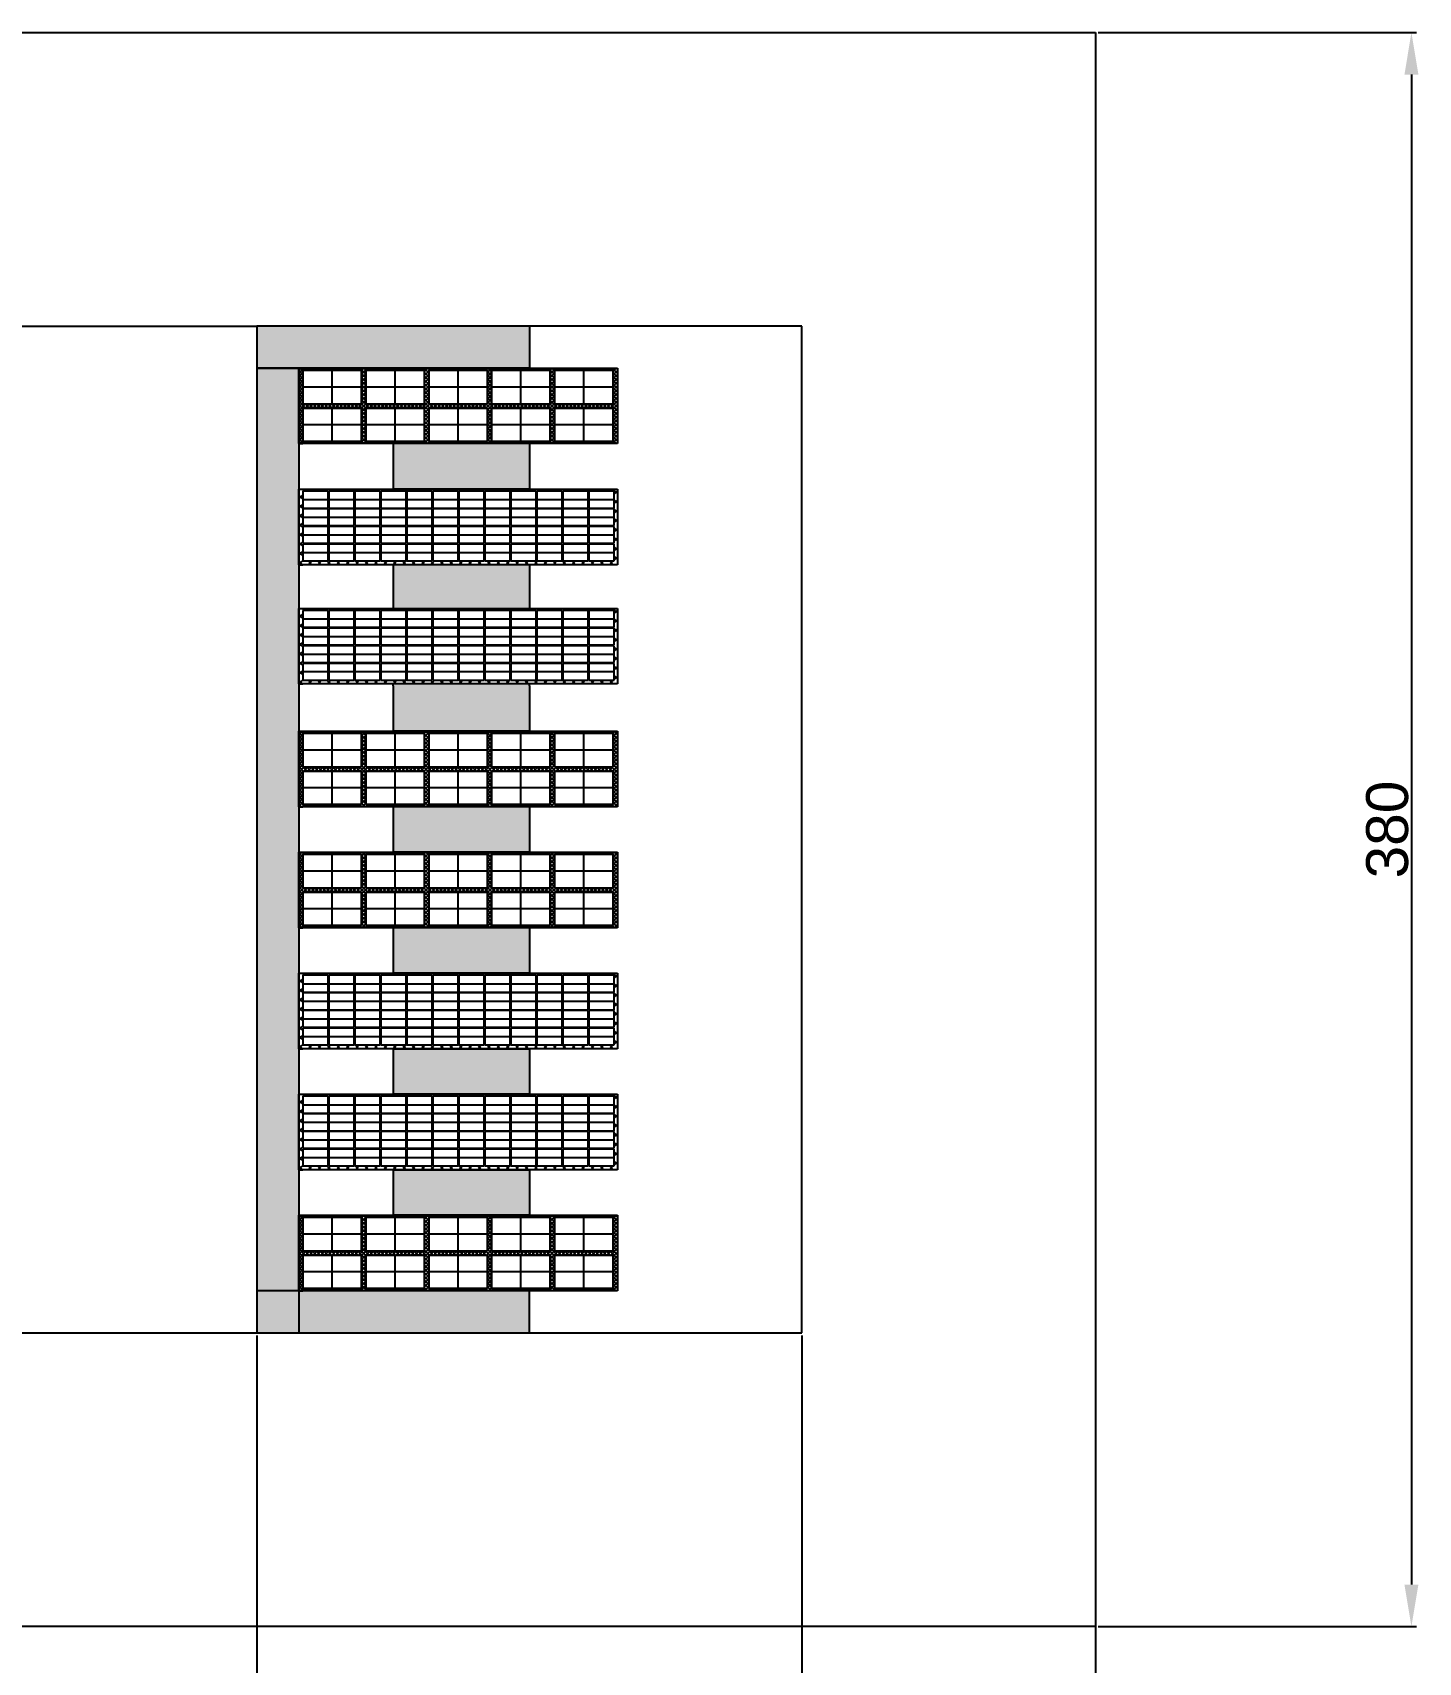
# Model space of a CAD drawing. Header units: millimetres. Extents: x 57 to 1236, y -1013 to 867.
# Drawn here: x 387.5 to 717.9, y -687.3 to -298.7 of the extents above; entities that cross this region are included whole.
import ezdxf

# ---------------------------------------------------------------- set-up
doc = ezdxf.new("R2010")
doc.units = ezdxf.units.MM
doc.styles.get("Standard").update_dxf_attribs({"font": 'arial_0.ttf'})
doc.dimstyles.new('ISO-25', dxfattribs={"dimtxt": 2.5, "dimasz": 2.5, "dimexe": 1.25, "dimexo": 0.625, "dimtad": 1, "dimtxsty": 'Standard', "dimcen": 2.5, "dimadec": 0, "dimazin": 0, "dimtfac": 1, "dimtmove": 0, "dimatfit": 3, "dimfxl": 1, "dimarcsym": 0})

# ---------------------------------------------------------------- blocks, each defined once
blk = doc.blocks.new('*U5')
for p, q in [((-7, 4), (-7, -4)), ((-7, 4), (0, 4)), ((0, -4), (0, 4)), ((0, 4), (7, 4)), ((7, -4), (7, 4)), ((7, 0), (-7, 0)), ((-7, -4), (0, -4)), ((0, -4), (7, -4))]:
    blk.add_line(p, q)
blk = doc.blocks.new('*U6')
at = {"color": 0, "linetype": 'ByBlock', "lineweight": -2, "transparency": 16777216}
for p in [(0, 0), (15, 0), (30, 0), (45, 0), (60, 0), (0, -9), (15, -9), (30, -9), (45, -9), (60, -9)]:
    blk.add_blockref('*U5', p, dxfattribs=at)
blk = doc.blocks.new('*U7')
for p, q in [((-16.25, 5.425), (-16.25, -5.425)), ((16.25, 5.425), (16.25, -5.425)), ((16.25, -5.425), (-16.25, -5.425))]:
    blk.add_line(p, q)
blk = doc.blocks.new('*U8')
at = {"color": 0, "linetype": 'ByBlock', "lineweight": -2, "transparency": 16777216}
for p in [(0, 0), (0, -28.85), (0, -57.7), (0, -86.55), (0, -115.4), (0, -144.25), (0, -173.1)]:
    blk.add_blockref('*U7', p, dxfattribs=at)
blk = doc.blocks.new('*U9')
for p, q in [((-3, 2), (-3, -2)), ((3, 2), (-3, 2)), ((3, -2), (3, 2)), ((-3, -2), (3, -2))]:
    blk.add_line(p, q)
blk = doc.blocks.new('*U10')
at = {"color": 0, "linetype": 'ByBlock', "lineweight": -2, "transparency": 16777216}
for p in [(0, 0), (6.2, 0), (12.4, 0), (18.6, 0), (24.8, 0), (31, 0), (37.2, 0), (43.4, 0), (49.6, 0), (55.8, 0), (62, 0), (68.2, 0), (0, -4.2), (6.2, -4.2), (12.4, -4.2), (18.6, -4.2), (24.8, -4.2), (31, -4.2), (37.2, -4.2), (43.4, -4.2), (49.6, -4.2), (55.8, -4.2), (62, -4.2), (68.2, -4.2), (0, -8.4), (6.2, -8.4), (12.4, -8.4), (18.6, -8.4), (24.8, -8.4), (31, -8.4), (37.2, -8.4), (43.4, -8.4), (49.6, -8.4), (55.8, -8.4), (62, -8.4), (68.2, -8.4), (0, -12.6), (6.2, -12.6), (12.4, -12.6), (18.6, -12.6), (24.8, -12.6), (31, -12.6), (37.2, -12.6), (43.4, -12.6), (49.6, -12.6), (55.8, -12.6), (62, -12.6), (68.2, -12.6)]:
    blk.add_blockref('*U9', p, dxfattribs=at)
blk = doc.blocks.new('*U11')
for p, q in [((-3, 2), (-3, -2)), ((3, 2), (-3, 2)), ((3, -2), (3, 2)), ((-3, -2), (3, -2))]:
    blk.add_line(p, q)
blk = doc.blocks.new('*U12')
at = {"color": 0, "linetype": 'ByBlock', "lineweight": -2, "transparency": 16777216}
for p in [(0, 0), (6.2, 0), (12.4, 0), (18.6, 0), (24.8, 0), (31, 0), (37.2, 0), (43.4, 0), (49.6, 0), (55.8, 0), (62, 0), (68.2, 0), (0, -4.2), (6.2, -4.2), (12.4, -4.2), (18.6, -4.2), (24.8, -4.2), (31, -4.2), (37.2, -4.2), (43.4, -4.2), (49.6, -4.2), (55.8, -4.2), (62, -4.2), (68.2, -4.2), (0, -8.4), (6.2, -8.4), (12.4, -8.4), (18.6, -8.4), (24.8, -8.4), (31, -8.4), (37.2, -8.4), (43.4, -8.4), (49.6, -8.4), (55.8, -8.4), (62, -8.4), (68.2, -8.4), (0, -12.6), (6.2, -12.6), (12.4, -12.6), (18.6, -12.6), (24.8, -12.6), (31, -12.6), (37.2, -12.6), (43.4, -12.6), (49.6, -12.6), (55.8, -12.6), (62, -12.6), (68.2, -12.6)]:
    blk.add_blockref('*U11', p, dxfattribs=at)
blk = doc.blocks.new('*U13')
for p, q in [((-3, 2), (-3, -2)), ((3, 2), (-3, 2)), ((3, -2), (3, 2)), ((-3, -2), (3, -2))]:
    blk.add_line(p, q)
blk = doc.blocks.new('*U14')
at = {"color": 0, "linetype": 'ByBlock', "lineweight": -2, "transparency": 16777216}
for p in [(0, 0), (6.2, 0), (12.4, 0), (18.6, 0), (24.8, 0), (31, 0), (37.2, 0), (43.4, 0), (49.6, 0), (55.8, 0), (62, 0), (68.2, 0), (0, -4.2), (6.2, -4.2), (12.4, -4.2), (18.6, -4.2), (24.8, -4.2), (31, -4.2), (37.2, -4.2), (43.4, -4.2), (49.6, -4.2), (55.8, -4.2), (62, -4.2), (68.2, -4.2), (0, -8.4), (6.2, -8.4), (12.4, -8.4), (18.6, -8.4), (24.8, -8.4), (31, -8.4), (37.2, -8.4), (43.4, -8.4), (49.6, -8.4), (55.8, -8.4), (62, -8.4), (68.2, -8.4), (0, -12.6), (6.2, -12.6), (12.4, -12.6), (18.6, -12.6), (24.8, -12.6), (31, -12.6), (37.2, -12.6), (43.4, -12.6), (49.6, -12.6), (55.8, -12.6), (62, -12.6), (68.2, -12.6)]:
    blk.add_blockref('*U13', p, dxfattribs=at)
blk = doc.blocks.new('*U15')
for p, q in [((-3, 2), (-3, -2)), ((3, 2), (-3, 2)), ((3, -2), (3, 2)), ((-3, -2), (3, -2))]:
    blk.add_line(p, q)
blk = doc.blocks.new('*U16')
at = {"color": 0, "linetype": 'ByBlock', "lineweight": -2, "transparency": 16777216}
for p in [(0, 0), (6.2, 0), (12.4, 0), (18.6, 0), (24.8, 0), (31, 0), (37.2, 0), (43.4, 0), (49.6, 0), (55.8, 0), (62, 0), (68.2, 0), (0, -4.2), (6.2, -4.2), (12.4, -4.2), (18.6, -4.2), (24.8, -4.2), (31, -4.2), (37.2, -4.2), (43.4, -4.2), (49.6, -4.2), (55.8, -4.2), (62, -4.2), (68.2, -4.2), (0, -8.4), (6.2, -8.4), (12.4, -8.4), (18.6, -8.4), (24.8, -8.4), (31, -8.4), (37.2, -8.4), (43.4, -8.4), (49.6, -8.4), (55.8, -8.4), (62, -8.4), (68.2, -8.4), (0, -12.6), (6.2, -12.6), (12.4, -12.6), (18.6, -12.6), (24.8, -12.6), (31, -12.6), (37.2, -12.6), (43.4, -12.6), (49.6, -12.6), (55.8, -12.6), (62, -12.6), (68.2, -12.6)]:
    blk.add_blockref('*U15', p, dxfattribs=at)
blk = doc.blocks.new('*U17')
for p, q in [((-7, 4), (-7, -4)), ((-7, 4), (0, 4)), ((0, -4), (0, 4)), ((0, 4), (7, 4)), ((7, -4), (7, 4)), ((7, 0), (-7, 0)), ((-7, -4), (0, -4)), ((0, -4), (7, -4))]:
    blk.add_line(p, q)
blk = doc.blocks.new('*U18')
at = {"color": 0, "linetype": 'ByBlock', "lineweight": -2, "transparency": 16777216}
for p in [(0, 0), (15, 0), (30, 0), (45, 0), (60, 0), (0, -9), (15, -9), (30, -9), (45, -9), (60, -9)]:
    blk.add_blockref('*U17', p, dxfattribs=at)
blk = doc.blocks.new('*U19')
for p, q in [((-7, 4), (-7, -4)), ((-7, 4), (0, 4)), ((0, -4), (0, 4)), ((0, 4), (7, 4)), ((7, -4), (7, 4)), ((7, 0), (-7, 0)), ((-7, -4), (0, -4)), ((0, -4), (7, -4))]:
    blk.add_line(p, q)
blk = doc.blocks.new('*U20')
at = {"color": 0, "linetype": 'ByBlock', "lineweight": -2, "transparency": 16777216}
for p in [(0, 0), (15, 0), (30, 0), (45, 0), (60, 0), (0, -9), (15, -9), (30, -9), (45, -9), (60, -9)]:
    blk.add_blockref('*U19', p, dxfattribs=at)
blk = doc.blocks.new('*U21')
for p, q in [((-7, 4), (-7, -4)), ((-7, 4), (0, 4)), ((0, -4), (0, 4)), ((0, 4), (7, 4)), ((7, -4), (7, 4)), ((7, 0), (-7, 0)), ((-7, -4), (0, -4)), ((0, -4), (7, -4))]:
    blk.add_line(p, q)
blk = doc.blocks.new('*U22')
at = {"color": 0, "linetype": 'ByBlock', "lineweight": -2, "transparency": 16777216}
for p in [(0, 0), (15, 0), (30, 0), (45, 0), (60, 0), (0, -9), (15, -9), (30, -9), (45, -9), (60, -9)]:
    blk.add_blockref('*U21', p, dxfattribs=at)
blk = doc.blocks.new('*D38')
at = {"color": 0, "lineweight": -2, "transparency": 16777216}
for p, q in [((440.92, -609.32), (440.92, -742.74)), ((570.92, -609.32), (570.92, -742.74)), ((450.92, -741.49), (560.92, -741.49))]:
    blk.add_line(p, q, dxfattribs=at)
at = {"color": 0, "transparency": 16777216}
for points in [[(450.92, -739.83), (450.92, -743.16), (440.92, -741.49)], [(560.92, -739.83), (560.92, -743.16), (570.92, -741.49)]]:
    blk.add_solid(points, dxfattribs=at)
at = {"layer": 'Defpoints', "color": 0, "transparency": 16777216}
for p in [(440.92, -608.69), (570.92, -608.69), (570.92, -741.49)]:
    blk.add_point(p, dxfattribs=at)
at = {"color": 0, "transparency": 16777216, "insert": (505.92, -735.76), "char_height": 10, "attachment_point": 5}
blk.add_mtext('130', dxfattribs=at)
blk = doc.blocks.new('*D39')
at = {"color": 0, "lineweight": -2, "transparency": 16777216}
for p, q in [((570.92, -609.32), (570.92, -743.99)), ((640.92, -609.32), (640.92, -743.99)), ((580.92, -742.74), (630.92, -742.74))]:
    blk.add_line(p, q, dxfattribs=at)
at = {"color": 0, "transparency": 16777216}
for points in [[(580.92, -741.08), (580.92, -744.41), (570.92, -742.74)], [(630.92, -741.08), (630.92, -744.41), (640.92, -742.74)]]:
    blk.add_solid(points, dxfattribs=at)
at = {"layer": 'Defpoints', "color": 0, "transparency": 16777216}
for p in [(570.92, -608.69), (640.92, -608.69), (640.92, -742.74)]:
    blk.add_point(p, dxfattribs=at)
at = {"color": 0, "transparency": 16777216, "insert": (605.92, -737.01), "char_height": 10, "attachment_point": 5}
blk.add_mtext('70', dxfattribs=at)
blk = doc.blocks.new('*D40')
at = {"color": 0, "lineweight": -2, "transparency": 16777216}
for p, q in [((300.92, -609.32), (300.92, -742.74)), ((440.92, -609.32), (440.92, -742.74)), ((310.92, -741.49), (430.92, -741.49))]:
    blk.add_line(p, q, dxfattribs=at)
at = {"color": 0, "transparency": 16777216}
for points in [[(310.92, -739.83), (310.92, -743.16), (300.92, -741.49)], [(430.92, -739.83), (430.92, -743.16), (440.92, -741.49)]]:
    blk.add_solid(points, dxfattribs=at)
at = {"layer": 'Defpoints', "color": 0, "transparency": 16777216}
for p in [(300.92, -608.69), (440.92, -608.69), (440.92, -741.49)]:
    blk.add_point(p, dxfattribs=at)
at = {"color": 0, "transparency": 16777216, "insert": (370.92, -735.76), "char_height": 10, "attachment_point": 5}
blk.add_mtext('140', dxfattribs=at)
blk = doc.blocks.new('*D43')
at = {"color": 0, "lineweight": -2, "transparency": 16777216}
for p, q in [((641.55, -298.69), (717.52, -298.69)), ((716.27, -308.69), (716.27, -668.69)), ((641.55, -678.69), (717.52, -678.69))]:
    blk.add_line(p, q, dxfattribs=at)
at = {"color": 0, "transparency": 16777216}
for points in [[(714.61, -308.69), (717.94, -308.69), (716.27, -298.69)], [(714.61, -668.69), (717.94, -668.69), (716.27, -678.69)]]:
    blk.add_solid(points, dxfattribs=at)
at = {"layer": 'Defpoints', "color": 0, "transparency": 16777216}
for p in [(640.92, -298.69), (640.92, -678.69), (716.27, -678.69)]:
    blk.add_point(p, dxfattribs=at)
at = {"color": 0, "transparency": 16777216, "insert": (710.54, -488.69), "char_height": 10, "attachment_point": 5, "rotation": 90}
blk.add_mtext('380', dxfattribs=at)

msp = doc.modelspace()

# ---------------------------------------------------------------- hatches: boundary and pattern name
h = msp.add_hatch(color=256)
h.dxf.hatch_style = 1
h.paths.add_polyline_path([(505.923, -368.691), (440.923, -368.691), (440.923, -378.691), (505.923, -378.691)])
h.paths.add_polyline_path([(450.923, -378.691), (440.923, -378.691), (440.923, -598.691), (450.923, -598.691)])
h.paths.add_polyline_path([(505.923, -598.691), (450.923, -598.691), (450.923, -608.691), (505.923, -608.691)])
h.paths.add_polyline_path([(450.923, -598.691), (440.923, -598.691), (440.923, -608.691), (450.923, -608.691)])
h = msp.add_hatch()
h.set_pattern_fill('ANSI37', color=256, scale=0.2)
h.set_pattern_definition([(45, (-2561.25446, -1578.9211), (-0.4490128, 0.4490128), []), (135, (-2561.25446, -1578.9211), (-0.4490128, -0.4490128), [])])
h.paths.add_polyline_path([(526.923, -378.691), (450.923, -378.691), (450.923, -396.691), (526.923, -396.691)])
h.paths.add_polyline_path([(481.923, -387.191), (481.923, -379.191), (488.923, -379.191), (495.923, -379.191), (495.923, -387.191), (488.923, -387.191)], flags=16)
h.paths.add_polyline_path([(481.923, -388.191), (488.923, -388.191), (495.923, -388.191), (495.923, -396.191), (488.923, -396.191), (481.923, -396.191)], flags=16)
h.paths.add_polyline_path([(480.923, -387.191), (473.923, -387.191), (466.923, -387.191), (466.923, -379.191), (473.923, -379.191), (480.923, -379.191)], flags=16)
h.paths.add_polyline_path([(480.923, -388.191), (480.923, -396.191), (473.923, -396.191), (466.923, -396.191), (466.923, -388.191), (473.923, -388.191)], flags=16)
h.paths.add_polyline_path([(496.923, -387.191), (496.923, -379.191), (503.923, -379.191), (510.923, -379.191), (510.923, -387.191), (503.923, -387.191)], flags=16)
h.paths.add_polyline_path([(496.923, -388.191), (503.923, -388.191), (510.923, -388.191), (510.923, -396.191), (503.923, -396.191), (496.923, -396.191)], flags=16)
h.paths.add_polyline_path([(465.923, -387.191), (458.923, -387.191), (451.923, -387.191), (451.923, -379.191), (458.923, -379.191), (465.923, -379.191)], flags=16)
h.paths.add_polyline_path([(465.923, -388.191), (465.923, -396.191), (458.923, -396.191), (451.923, -396.191), (451.923, -388.191), (458.923, -388.191)], flags=16)
h.paths.add_polyline_path([(451.923, -383.191), (451.923, -379.191), (458.923, -379.191), (458.923, -383.191)], flags=0)
h.paths.add_polyline_path([(458.923, -392.191), (458.923, -396.191), (451.923, -396.191), (451.923, -392.191)], flags=0)
h.paths.add_polyline_path([(511.923, -387.191), (511.923, -379.191), (518.923, -379.191), (525.923, -379.191), (525.923, -387.191), (518.923, -387.191)], flags=16)
h.paths.add_polyline_path([(511.923, -388.191), (518.923, -388.191), (525.923, -388.191), (525.923, -396.191), (518.923, -396.191), (511.923, -396.191)], flags=16)
h.paths.add_polyline_path([(518.923, -383.191), (518.923, -379.191), (525.923, -379.191), (525.923, -383.191)], flags=0)
h.paths.add_polyline_path([(525.923, -392.191), (525.923, -396.191), (518.923, -396.191), (518.923, -392.191)], flags=0)
h.paths.add_polyline_path([(526.923, -465.241), (450.923, -465.241), (450.923, -483.241), (451.923, -483.241), (526.923, -483.241)])
h.paths.add_polyline_path([(496.923, -473.741), (496.923, -465.741), (503.923, -465.741), (510.923, -465.741), (510.923, -473.741), (503.923, -473.741)], flags=16)
h.paths.add_polyline_path([(495.923, -473.741), (488.923, -473.741), (481.923, -473.741), (481.923, -465.741), (488.923, -465.741), (495.923, -465.741)], flags=16)
h.paths.add_polyline_path([(496.923, -474.741), (503.923, -474.741), (510.923, -474.741), (510.923, -482.741), (503.923, -482.741), (496.923, -482.741)], flags=16)
h.paths.add_polyline_path([(495.923, -474.741), (495.923, -482.741), (488.923, -482.741), (481.923, -482.741), (481.923, -474.741), (488.923, -474.741)], flags=16)
h.paths.add_polyline_path([(511.923, -473.741), (511.923, -465.741), (518.923, -465.741), (525.923, -465.741), (525.923, -473.741), (518.923, -473.741)], flags=16)
h.paths.add_polyline_path([(511.923, -474.741), (518.923, -474.741), (525.923, -474.741), (525.923, -482.741), (518.923, -482.741), (511.923, -482.741)], flags=16)
h.paths.add_polyline_path([(480.923, -473.741), (473.923, -473.741), (466.923, -473.741), (466.923, -465.741), (473.923, -465.741), (480.923, -465.741)], flags=16)
h.paths.add_polyline_path([(480.923, -474.741), (480.923, -482.741), (473.923, -482.741), (466.923, -482.741), (466.923, -474.741), (473.923, -474.741)], flags=16)
h.paths.add_polyline_path([(518.923, -469.741), (518.923, -465.741), (525.923, -465.741), (525.923, -469.741)], flags=0)
h.paths.add_polyline_path([(525.923, -478.741), (525.923, -482.741), (518.923, -482.741), (518.923, -478.741)], flags=0)
h.paths.add_polyline_path([(465.923, -473.741), (458.923, -473.741), (451.923, -473.741), (451.923, -465.741), (458.923, -465.741), (465.923, -465.741)], flags=16)
h.paths.add_polyline_path([(465.923, -474.741), (465.923, -482.741), (458.923, -482.741), (451.923, -482.741), (451.923, -474.741), (458.923, -474.741)], flags=16)
h.paths.add_polyline_path([(451.923, -469.741), (451.923, -465.741), (458.923, -465.741), (458.923, -469.741)], flags=0)
h.paths.add_polyline_path([(458.923, -478.741), (458.923, -482.741), (451.923, -482.741), (451.923, -478.741)], flags=0)
h.paths.add_polyline_path([(526.923, -494.091), (450.923, -494.091), (450.923, -512.091), (451.923, -512.091), (526.923, -512.091)])
h.paths.add_polyline_path([(496.923, -502.591), (496.923, -494.591), (503.923, -494.591), (510.923, -494.591), (510.923, -502.591), (503.923, -502.591)], flags=16)
h.paths.add_polyline_path([(495.923, -502.591), (488.923, -502.591), (481.923, -502.591), (481.923, -494.591), (488.923, -494.591), (495.923, -494.591)], flags=16)
h.paths.add_polyline_path([(496.923, -503.591), (503.923, -503.591), (510.923, -503.591), (510.923, -511.591), (503.923, -511.591), (496.923, -511.591)], flags=16)
h.paths.add_polyline_path([(495.923, -503.591), (495.923, -511.591), (488.923, -511.591), (481.923, -511.591), (481.923, -503.591), (488.923, -503.591)], flags=16)
h.paths.add_polyline_path([(511.923, -502.591), (511.923, -494.591), (518.923, -494.591), (525.923, -494.591), (525.923, -502.591), (518.923, -502.591)], flags=16)
h.paths.add_polyline_path([(511.923, -503.591), (518.923, -503.591), (525.923, -503.591), (525.923, -511.591), (518.923, -511.591), (511.923, -511.591)], flags=16)
h.paths.add_polyline_path([(480.923, -502.591), (473.923, -502.591), (466.923, -502.591), (466.923, -494.591), (473.923, -494.591), (480.923, -494.591)], flags=16)
h.paths.add_polyline_path([(480.923, -503.591), (480.923, -511.591), (473.923, -511.591), (466.923, -511.591), (466.923, -503.591), (473.923, -503.591)], flags=16)
h.paths.add_polyline_path([(518.923, -498.591), (518.923, -494.591), (525.923, -494.591), (525.923, -498.591)], flags=0)
h.paths.add_polyline_path([(525.923, -507.591), (525.923, -511.591), (518.923, -511.591), (518.923, -507.591)], flags=0)
h.paths.add_polyline_path([(465.923, -502.591), (458.923, -502.591), (451.923, -502.591), (451.923, -494.591), (458.923, -494.591), (465.923, -494.591)], flags=16)
h.paths.add_polyline_path([(465.923, -503.591), (465.923, -511.591), (458.923, -511.591), (451.923, -511.591), (451.923, -503.591), (458.923, -503.591)], flags=16)
h.paths.add_polyline_path([(451.923, -498.591), (451.923, -494.591), (458.923, -494.591), (458.923, -498.591)], flags=0)
h.paths.add_polyline_path([(458.923, -507.591), (458.923, -511.591), (451.923, -511.591), (451.923, -507.591)], flags=0)
h.paths.add_polyline_path([(526.923, -580.641), (450.923, -580.641), (450.923, -598.641), (451.923, -598.641), (526.923, -598.641)])
h.paths.add_polyline_path([(510.923, -590.141), (510.923, -598.141), (503.923, -598.141), (496.923, -598.141), (496.923, -590.141), (503.923, -590.141)], flags=16)
h.paths.add_polyline_path([(510.923, -589.141), (503.923, -589.141), (496.923, -589.141), (496.923, -581.141), (503.923, -581.141), (510.923, -581.141)], flags=16)
h.paths.add_polyline_path([(511.923, -590.141), (518.923, -590.141), (525.923, -590.141), (525.923, -598.141), (518.923, -598.141), (511.923, -598.141)], flags=16)
h.paths.add_polyline_path([(511.923, -589.141), (511.923, -581.141), (518.923, -581.141), (525.923, -581.141), (525.923, -589.141), (518.923, -589.141)], flags=16)
h.paths.add_polyline_path([(525.923, -594.141), (525.923, -598.141), (518.923, -598.141), (518.923, -594.141)], flags=0)
h.paths.add_polyline_path([(518.923, -585.141), (518.923, -581.141), (525.923, -581.141), (525.923, -585.141)], flags=0)
h.paths.add_polyline_path([(495.923, -590.141), (495.923, -598.141), (488.923, -598.141), (481.923, -598.141), (481.923, -590.141), (488.923, -590.141)], flags=16)
h.paths.add_polyline_path([(495.923, -589.141), (488.923, -589.141), (481.923, -589.141), (481.923, -581.141), (488.923, -581.141), (495.923, -581.141)], flags=16)
h.paths.add_polyline_path([(480.923, -590.141), (480.923, -598.141), (473.923, -598.141), (466.923, -598.141), (466.923, -590.141), (473.923, -590.141)], flags=16)
h.paths.add_polyline_path([(480.923, -589.141), (473.923, -589.141), (466.923, -589.141), (466.923, -581.141), (473.923, -581.141), (480.923, -581.141)], flags=16)
h.paths.add_polyline_path([(465.923, -590.141), (465.923, -598.141), (458.923, -598.141), (451.923, -598.141), (451.923, -590.141), (458.923, -590.141)], flags=16)
h.paths.add_polyline_path([(465.923, -589.141), (458.923, -589.141), (451.923, -589.141), (451.923, -581.141), (458.923, -581.141), (465.923, -581.141)], flags=16)
h.paths.add_polyline_path([(458.923, -594.141), (458.923, -598.141), (451.923, -598.141), (451.923, -594.141)], flags=0)
h.paths.add_polyline_path([(451.923, -585.141), (451.923, -581.141), (458.923, -581.141), (458.923, -585.141)], flags=0)
h = msp.add_hatch(color=256)
h.dxf.hatch_style = 1
h.paths.add_polyline_path([(505.923, -396.691), (473.423, -396.691), (473.423, -407.541), (505.923, -407.541)])
h = msp.add_hatch()
h.set_pattern_fill('ANSI37', color=256, scale=0.5)
h.set_pattern_definition([(45, (-2457.0978, -1171.5957), (-1.122532, 1.122532), []), (135, (-2457.0978, -1171.5957), (-1.122532, -1.122532), [])])
h.paths.add_polyline_path([(526.923, -407.541), (450.923, -407.541), (450.923, -425.541), (451.923, -425.541), (526.923, -425.541)])
h.paths.add_polyline_path([(520.123, -420.641), (520.123, -424.641), (526.123, -424.641), (526.123, -420.641)], flags=16)
h.paths.add_polyline_path([(520.123, -416.441), (520.123, -420.441), (526.123, -420.441), (526.123, -416.441)], flags=16)
h.paths.add_polyline_path([(520.123, -412.241), (520.123, -416.241), (526.123, -416.241), (526.123, -412.241)], flags=16)
h.paths.add_polyline_path([(520.123, -408.041), (520.123, -412.041), (526.123, -412.041), (526.123, -408.041)], flags=16)
h.paths.add_polyline_path([(513.923, -420.641), (513.923, -424.641), (519.923, -424.641), (519.923, -420.641)], flags=16)
h.paths.add_polyline_path([(513.923, -416.441), (513.923, -420.441), (519.923, -420.441), (519.923, -416.441)], flags=16)
h.paths.add_polyline_path([(513.923, -412.241), (513.923, -416.241), (519.923, -416.241), (519.923, -412.241)], flags=16)
h.paths.add_polyline_path([(513.923, -408.041), (513.923, -412.041), (519.923, -412.041), (519.923, -408.041)], flags=16)
h.paths.add_polyline_path([(507.723, -420.641), (507.723, -424.641), (513.723, -424.641), (513.723, -420.641)], flags=16)
h.paths.add_polyline_path([(507.723, -416.441), (507.723, -420.441), (513.723, -420.441), (513.723, -416.441)], flags=16)
h.paths.add_polyline_path([(507.723, -412.241), (507.723, -416.241), (513.723, -416.241), (513.723, -412.241)], flags=16)
h.paths.add_polyline_path([(507.723, -408.041), (507.723, -412.041), (513.723, -412.041), (513.723, -408.041)], flags=16)
h.paths.add_polyline_path([(501.523, -420.641), (501.523, -424.641), (507.523, -424.641), (507.523, -420.641)], flags=16)
h.paths.add_polyline_path([(501.523, -416.441), (501.523, -420.441), (507.523, -420.441), (507.523, -416.441)], flags=16)
h.paths.add_polyline_path([(501.523, -412.241), (501.523, -416.241), (507.523, -416.241), (507.523, -412.241)], flags=16)
h.paths.add_polyline_path([(501.523, -408.041), (501.523, -412.041), (507.523, -412.041), (507.523, -408.041)], flags=16)
h.paths.add_polyline_path([(495.323, -420.641), (495.323, -424.641), (501.323, -424.641), (501.323, -420.641)], flags=16)
h.paths.add_polyline_path([(495.323, -416.441), (495.323, -420.441), (501.323, -420.441), (501.323, -416.441)], flags=16)
h.paths.add_polyline_path([(495.323, -412.241), (495.323, -416.241), (501.323, -416.241), (501.323, -412.241)], flags=16)
h.paths.add_polyline_path([(495.323, -408.041), (495.323, -412.041), (501.323, -412.041), (501.323, -408.041)], flags=16)
h.paths.add_polyline_path([(489.123, -420.641), (489.123, -424.641), (495.123, -424.641), (495.123, -420.641)], flags=16)
h.paths.add_polyline_path([(489.123, -416.441), (489.123, -420.441), (495.123, -420.441), (495.123, -416.441)], flags=16)
h.paths.add_polyline_path([(489.123, -412.241), (489.123, -416.241), (495.123, -416.241), (495.123, -412.241)], flags=16)
h.paths.add_polyline_path([(489.123, -408.041), (489.123, -412.041), (495.123, -412.041), (495.123, -408.041)], flags=16)
h.paths.add_polyline_path([(482.923, -420.641), (482.923, -424.641), (488.923, -424.641), (488.923, -420.641)], flags=16)
h.paths.add_polyline_path([(482.923, -416.441), (482.923, -420.441), (488.923, -420.441), (488.923, -416.441)], flags=16)
h.paths.add_polyline_path([(482.923, -412.241), (482.923, -416.241), (488.923, -416.241), (488.923, -412.241)], flags=16)
h.paths.add_polyline_path([(482.923, -408.041), (482.923, -412.041), (488.923, -412.041), (488.923, -408.041)], flags=16)
h.paths.add_polyline_path([(476.723, -420.641), (476.723, -424.641), (482.723, -424.641), (482.723, -420.641)], flags=16)
h.paths.add_polyline_path([(476.723, -416.441), (476.723, -420.441), (482.723, -420.441), (482.723, -416.441)], flags=16)
h.paths.add_polyline_path([(476.723, -412.241), (476.723, -416.241), (482.723, -416.241), (482.723, -412.241)], flags=16)
h.paths.add_polyline_path([(476.723, -408.041), (476.723, -412.041), (482.723, -412.041), (482.723, -408.041)], flags=16)
h.paths.add_polyline_path([(470.523, -420.641), (470.523, -424.641), (476.523, -424.641), (476.523, -420.641)], flags=16)
h.paths.add_polyline_path([(470.523, -416.441), (470.523, -420.441), (476.523, -420.441), (476.523, -416.441)], flags=16)
h.paths.add_polyline_path([(470.523, -412.241), (470.523, -416.241), (476.523, -416.241), (476.523, -412.241)], flags=16)
h.paths.add_polyline_path([(470.523, -408.041), (470.523, -412.041), (476.523, -412.041), (476.523, -408.041)], flags=16)
h.paths.add_polyline_path([(464.323, -420.641), (464.323, -424.641), (470.323, -424.641), (470.323, -420.641)], flags=16)
h.paths.add_polyline_path([(464.323, -416.441), (464.323, -420.441), (470.323, -420.441), (470.323, -416.441)], flags=16)
h.paths.add_polyline_path([(464.323, -412.241), (464.323, -416.241), (470.323, -416.241), (470.323, -412.241)], flags=16)
h.paths.add_polyline_path([(464.323, -408.041), (464.323, -412.041), (470.323, -412.041), (470.323, -408.041)], flags=16)
h.paths.add_polyline_path([(458.123, -420.641), (458.123, -424.641), (464.123, -424.641), (464.123, -420.641)], flags=16)
h.paths.add_polyline_path([(458.123, -416.441), (458.123, -420.441), (464.123, -420.441), (464.123, -416.441)], flags=16)
h.paths.add_polyline_path([(458.123, -412.241), (458.123, -416.241), (464.123, -416.241), (464.123, -412.241)], flags=16)
h.paths.add_polyline_path([(458.123, -408.041), (458.123, -412.041), (464.123, -412.041), (464.123, -408.041)], flags=16)
h.paths.add_polyline_path([(451.923, -420.641), (451.923, -424.641), (457.923, -424.641), (457.923, -420.641)], flags=16)
h.paths.add_polyline_path([(451.923, -416.441), (451.923, -420.441), (457.923, -420.441), (457.923, -416.441)], flags=16)
h.paths.add_polyline_path([(451.923, -412.241), (451.923, -416.241), (457.923, -416.241), (457.923, -412.241)], flags=16)
h.paths.add_polyline_path([(451.923, -412.041), (451.923, -408.041), (457.923, -408.041), (457.923, -412.041)], flags=16)
h = msp.add_hatch(color=256)
h.dxf.hatch_style = 1
h.paths.add_polyline_path([(473.423, -425.541), (473.423, -435.968), (505.923, -435.968), (505.923, -425.541)])
h = msp.add_hatch()
h.set_pattern_fill('ANSI37', color=256, scale=0.5)
h.set_pattern_definition([(45, (-2457.0978, -1200.0234), (-1.122532, 1.122532), []), (135, (-2457.0978, -1200.0234), (-1.122532, -1.122532), [])])
h.paths.add_polyline_path([(526.923, -435.968), (450.923, -435.968), (450.923, -453.968), (451.923, -453.968), (526.923, -453.968)])
h.paths.add_polyline_path([(520.123, -449.068), (520.123, -453.068), (526.123, -453.068), (526.123, -449.068)], flags=16)
h.paths.add_polyline_path([(520.123, -444.868), (520.123, -448.868), (526.123, -448.868), (526.123, -444.868)], flags=16)
h.paths.add_polyline_path([(520.123, -440.668), (520.123, -444.668), (526.123, -444.668), (526.123, -440.668)], flags=16)
h.paths.add_polyline_path([(520.123, -436.468), (520.123, -440.468), (526.123, -440.468), (526.123, -436.468)], flags=16)
h.paths.add_polyline_path([(513.923, -449.068), (513.923, -453.068), (519.923, -453.068), (519.923, -449.068)], flags=16)
h.paths.add_polyline_path([(513.923, -444.868), (513.923, -448.868), (519.923, -448.868), (519.923, -444.868)], flags=16)
h.paths.add_polyline_path([(513.923, -440.668), (513.923, -444.668), (519.923, -444.668), (519.923, -440.668)], flags=16)
h.paths.add_polyline_path([(513.923, -436.468), (513.923, -440.468), (519.923, -440.468), (519.923, -436.468)], flags=16)
h.paths.add_polyline_path([(507.723, -449.068), (507.723, -453.068), (513.723, -453.068), (513.723, -449.068)], flags=16)
h.paths.add_polyline_path([(507.723, -444.868), (507.723, -448.868), (513.723, -448.868), (513.723, -444.868)], flags=16)
h.paths.add_polyline_path([(507.723, -440.668), (507.723, -444.668), (513.723, -444.668), (513.723, -440.668)], flags=16)
h.paths.add_polyline_path([(507.723, -436.468), (507.723, -440.468), (513.723, -440.468), (513.723, -436.468)], flags=16)
h.paths.add_polyline_path([(501.523, -449.068), (501.523, -453.068), (507.523, -453.068), (507.523, -449.068)], flags=16)
h.paths.add_polyline_path([(501.523, -444.868), (501.523, -448.868), (507.523, -448.868), (507.523, -444.868)], flags=16)
h.paths.add_polyline_path([(501.523, -440.668), (501.523, -444.668), (507.523, -444.668), (507.523, -440.668)], flags=16)
h.paths.add_polyline_path([(501.523, -436.468), (501.523, -440.468), (507.523, -440.468), (507.523, -436.468)], flags=16)
h.paths.add_polyline_path([(495.323, -449.068), (495.323, -453.068), (501.323, -453.068), (501.323, -449.068)], flags=16)
h.paths.add_polyline_path([(495.323, -444.868), (495.323, -448.868), (501.323, -448.868), (501.323, -444.868)], flags=16)
h.paths.add_polyline_path([(495.323, -440.668), (495.323, -444.668), (501.323, -444.668), (501.323, -440.668)], flags=16)
h.paths.add_polyline_path([(495.323, -436.468), (495.323, -440.468), (501.323, -440.468), (501.323, -436.468)], flags=16)
h.paths.add_polyline_path([(489.123, -449.068), (489.123, -453.068), (495.123, -453.068), (495.123, -449.068)], flags=16)
h.paths.add_polyline_path([(489.123, -444.868), (489.123, -448.868), (495.123, -448.868), (495.123, -444.868)], flags=16)
h.paths.add_polyline_path([(489.123, -440.668), (489.123, -444.668), (495.123, -444.668), (495.123, -440.668)], flags=16)
h.paths.add_polyline_path([(489.123, -436.468), (489.123, -440.468), (495.123, -440.468), (495.123, -436.468)], flags=16)
h.paths.add_polyline_path([(482.923, -449.068), (482.923, -453.068), (488.923, -453.068), (488.923, -449.068)], flags=16)
h.paths.add_polyline_path([(482.923, -444.868), (482.923, -448.868), (488.923, -448.868), (488.923, -444.868)], flags=16)
h.paths.add_polyline_path([(482.923, -440.668), (482.923, -444.668), (488.923, -444.668), (488.923, -440.668)], flags=16)
h.paths.add_polyline_path([(482.923, -436.468), (482.923, -440.468), (488.923, -440.468), (488.923, -436.468)], flags=16)
h.paths.add_polyline_path([(476.723, -449.068), (476.723, -453.068), (482.723, -453.068), (482.723, -449.068)], flags=16)
h.paths.add_polyline_path([(476.723, -444.868), (476.723, -448.868), (482.723, -448.868), (482.723, -444.868)], flags=16)
h.paths.add_polyline_path([(476.723, -440.668), (476.723, -444.668), (482.723, -444.668), (482.723, -440.668)], flags=16)
h.paths.add_polyline_path([(476.723, -436.468), (476.723, -440.468), (482.723, -440.468), (482.723, -436.468)], flags=16)
h.paths.add_polyline_path([(470.523, -449.068), (470.523, -453.068), (476.523, -453.068), (476.523, -449.068)], flags=16)
h.paths.add_polyline_path([(470.523, -444.868), (470.523, -448.868), (476.523, -448.868), (476.523, -444.868)], flags=16)
h.paths.add_polyline_path([(470.523, -440.668), (470.523, -444.668), (476.523, -444.668), (476.523, -440.668)], flags=16)
h.paths.add_polyline_path([(470.523, -436.468), (470.523, -440.468), (476.523, -440.468), (476.523, -436.468)], flags=16)
h.paths.add_polyline_path([(464.323, -449.068), (464.323, -453.068), (470.323, -453.068), (470.323, -449.068)], flags=16)
h.paths.add_polyline_path([(464.323, -444.868), (464.323, -448.868), (470.323, -448.868), (470.323, -444.868)], flags=16)
h.paths.add_polyline_path([(464.323, -440.668), (464.323, -444.668), (470.323, -444.668), (470.323, -440.668)], flags=16)
h.paths.add_polyline_path([(464.323, -436.468), (464.323, -440.468), (470.323, -440.468), (470.323, -436.468)], flags=16)
h.paths.add_polyline_path([(458.123, -449.068), (458.123, -453.068), (464.123, -453.068), (464.123, -449.068)], flags=16)
h.paths.add_polyline_path([(458.123, -444.868), (458.123, -448.868), (464.123, -448.868), (464.123, -444.868)], flags=16)
h.paths.add_polyline_path([(458.123, -440.668), (458.123, -444.668), (464.123, -444.668), (464.123, -440.668)], flags=16)
h.paths.add_polyline_path([(458.123, -436.468), (458.123, -440.468), (464.123, -440.468), (464.123, -436.468)], flags=16)
h.paths.add_polyline_path([(451.923, -449.068), (451.923, -453.068), (457.923, -453.068), (457.923, -449.068)], flags=16)
h.paths.add_polyline_path([(451.923, -444.868), (451.923, -448.868), (457.923, -448.868), (457.923, -444.868)], flags=16)
h.paths.add_polyline_path([(451.923, -440.668), (451.923, -444.668), (457.923, -444.668), (457.923, -440.668)], flags=16)
h.paths.add_polyline_path([(451.923, -440.468), (451.923, -436.468), (457.923, -436.468), (457.923, -440.468)], flags=16)
h = msp.add_hatch(color=256)
h.dxf.hatch_style = 1
h.paths.add_polyline_path([(505.923, -454.391), (505.923, -453.968), (473.423, -453.968), (473.423, -454.391), (473.423, -465.241), (505.923, -465.241)])
h.paths.add_polyline_path([(505.923, -483.241), (473.423, -483.241), (473.423, -494.091), (505.923, -494.091)])
h.paths.add_polyline_path([(505.923, -512.091), (473.423, -512.091), (473.423, -522.941), (505.923, -522.941)])
h = msp.add_hatch()
h.set_pattern_fill('ANSI37', color=256, scale=0.5)
h.set_pattern_definition([(45, (-2457.0978, -1286.9957), (-1.122532, 1.122532), []), (135, (-2457.0978, -1286.9957), (-1.122532, -1.122532), [])])
h.paths.add_polyline_path([(526.923, -522.941), (450.923, -522.941), (450.923, -540.941), (451.923, -540.941), (526.923, -540.941)])
h.paths.add_polyline_path([(520.123, -536.041), (520.123, -540.041), (526.123, -540.041), (526.123, -536.041)], flags=16)
h.paths.add_polyline_path([(520.123, -531.841), (520.123, -535.841), (526.123, -535.841), (526.123, -531.841)], flags=16)
h.paths.add_polyline_path([(520.123, -527.641), (520.123, -531.641), (526.123, -531.641), (526.123, -527.641)], flags=16)
h.paths.add_polyline_path([(520.123, -523.441), (520.123, -527.441), (526.123, -527.441), (526.123, -523.441)], flags=16)
h.paths.add_polyline_path([(513.923, -536.041), (513.923, -540.041), (519.923, -540.041), (519.923, -536.041)], flags=16)
h.paths.add_polyline_path([(513.923, -531.841), (513.923, -535.841), (519.923, -535.841), (519.923, -531.841)], flags=16)
h.paths.add_polyline_path([(513.923, -527.641), (513.923, -531.641), (519.923, -531.641), (519.923, -527.641)], flags=16)
h.paths.add_polyline_path([(513.923, -523.441), (513.923, -527.441), (519.923, -527.441), (519.923, -523.441)], flags=16)
h.paths.add_polyline_path([(507.723, -536.041), (507.723, -540.041), (513.723, -540.041), (513.723, -536.041)], flags=16)
h.paths.add_polyline_path([(507.723, -531.841), (507.723, -535.841), (513.723, -535.841), (513.723, -531.841)], flags=16)
h.paths.add_polyline_path([(507.723, -527.641), (507.723, -531.641), (513.723, -531.641), (513.723, -527.641)], flags=16)
h.paths.add_polyline_path([(507.723, -523.441), (507.723, -527.441), (513.723, -527.441), (513.723, -523.441)], flags=16)
h.paths.add_polyline_path([(501.523, -536.041), (501.523, -540.041), (507.523, -540.041), (507.523, -536.041)], flags=16)
h.paths.add_polyline_path([(501.523, -531.841), (501.523, -535.841), (507.523, -535.841), (507.523, -531.841)], flags=16)
h.paths.add_polyline_path([(501.523, -527.641), (501.523, -531.641), (507.523, -531.641), (507.523, -527.641)], flags=16)
h.paths.add_polyline_path([(501.523, -523.441), (501.523, -527.441), (507.523, -527.441), (507.523, -523.441)], flags=16)
h.paths.add_polyline_path([(495.323, -536.041), (495.323, -540.041), (501.323, -540.041), (501.323, -536.041)], flags=16)
h.paths.add_polyline_path([(495.323, -531.841), (495.323, -535.841), (501.323, -535.841), (501.323, -531.841)], flags=16)
h.paths.add_polyline_path([(495.323, -527.641), (495.323, -531.641), (501.323, -531.641), (501.323, -527.641)], flags=16)
h.paths.add_polyline_path([(495.323, -523.441), (495.323, -527.441), (501.323, -527.441), (501.323, -523.441)], flags=16)
h.paths.add_polyline_path([(489.123, -536.041), (489.123, -540.041), (495.123, -540.041), (495.123, -536.041)], flags=16)
h.paths.add_polyline_path([(489.123, -531.841), (489.123, -535.841), (495.123, -535.841), (495.123, -531.841)], flags=16)
h.paths.add_polyline_path([(489.123, -527.641), (489.123, -531.641), (495.123, -531.641), (495.123, -527.641)], flags=16)
h.paths.add_polyline_path([(489.123, -523.441), (489.123, -527.441), (495.123, -527.441), (495.123, -523.441)], flags=16)
h.paths.add_polyline_path([(482.923, -536.041), (482.923, -540.041), (488.923, -540.041), (488.923, -536.041)], flags=16)
h.paths.add_polyline_path([(482.923, -531.841), (482.923, -535.841), (488.923, -535.841), (488.923, -531.841)], flags=16)
h.paths.add_polyline_path([(482.923, -527.641), (482.923, -531.641), (488.923, -531.641), (488.923, -527.641)], flags=16)
h.paths.add_polyline_path([(482.923, -523.441), (482.923, -527.441), (488.923, -527.441), (488.923, -523.441)], flags=16)
h.paths.add_polyline_path([(476.723, -536.041), (476.723, -540.041), (482.723, -540.041), (482.723, -536.041)], flags=16)
h.paths.add_polyline_path([(476.723, -531.841), (476.723, -535.841), (482.723, -535.841), (482.723, -531.841)], flags=16)
h.paths.add_polyline_path([(476.723, -527.641), (476.723, -531.641), (482.723, -531.641), (482.723, -527.641)], flags=16)
h.paths.add_polyline_path([(476.723, -523.441), (476.723, -527.441), (482.723, -527.441), (482.723, -523.441)], flags=16)
h.paths.add_polyline_path([(470.523, -536.041), (470.523, -540.041), (476.523, -540.041), (476.523, -536.041)], flags=16)
h.paths.add_polyline_path([(470.523, -531.841), (470.523, -535.841), (476.523, -535.841), (476.523, -531.841)], flags=16)
h.paths.add_polyline_path([(470.523, -527.641), (470.523, -531.641), (476.523, -531.641), (476.523, -527.641)], flags=16)
h.paths.add_polyline_path([(470.523, -523.441), (470.523, -527.441), (476.523, -527.441), (476.523, -523.441)], flags=16)
h.paths.add_polyline_path([(464.323, -536.041), (464.323, -540.041), (470.323, -540.041), (470.323, -536.041)], flags=16)
h.paths.add_polyline_path([(464.323, -531.841), (464.323, -535.841), (470.323, -535.841), (470.323, -531.841)], flags=16)
h.paths.add_polyline_path([(464.323, -527.641), (464.323, -531.641), (470.323, -531.641), (470.323, -527.641)], flags=16)
h.paths.add_polyline_path([(464.323, -523.441), (464.323, -527.441), (470.323, -527.441), (470.323, -523.441)], flags=16)
h.paths.add_polyline_path([(458.123, -536.041), (458.123, -540.041), (464.123, -540.041), (464.123, -536.041)], flags=16)
h.paths.add_polyline_path([(458.123, -531.841), (458.123, -535.841), (464.123, -535.841), (464.123, -531.841)], flags=16)
h.paths.add_polyline_path([(458.123, -527.641), (458.123, -531.641), (464.123, -531.641), (464.123, -527.641)], flags=16)
h.paths.add_polyline_path([(458.123, -523.441), (458.123, -527.441), (464.123, -527.441), (464.123, -523.441)], flags=16)
h.paths.add_polyline_path([(451.923, -536.041), (451.923, -540.041), (457.923, -540.041), (457.923, -536.041)], flags=16)
h.paths.add_polyline_path([(451.923, -531.841), (451.923, -535.841), (457.923, -535.841), (457.923, -531.841)], flags=16)
h.paths.add_polyline_path([(451.923, -527.641), (451.923, -531.641), (457.923, -531.641), (457.923, -527.641)], flags=16)
h.paths.add_polyline_path([(451.923, -527.441), (451.923, -523.441), (457.923, -523.441), (457.923, -527.441)], flags=16)
h = msp.add_hatch(color=256)
h.dxf.hatch_style = 1
h.paths.add_polyline_path([(505.923, -569.791), (473.423, -569.791), (473.423, -580.641), (505.923, -580.641)])
h.paths.add_polyline_path([(505.923, -540.941), (473.423, -540.941), (473.423, -551.791), (505.923, -551.791)])
h = msp.add_hatch()
h.set_pattern_fill('ANSI37', color=256, scale=0.5)
h.set_pattern_definition([(45, (-2457.0978, -1315.8457), (-1.122532, 1.122532), []), (135, (-2457.0978, -1315.8457), (-1.122532, -1.122532), [])])
h.paths.add_polyline_path([(526.923, -551.791), (450.923, -551.791), (450.923, -569.791), (451.923, -569.791), (526.923, -569.791)])
h.paths.add_polyline_path([(520.123, -564.891), (520.123, -568.891), (526.123, -568.891), (526.123, -564.891)], flags=16)
h.paths.add_polyline_path([(520.123, -560.691), (520.123, -564.691), (526.123, -564.691), (526.123, -560.691)], flags=16)
h.paths.add_polyline_path([(520.123, -556.491), (520.123, -560.491), (526.123, -560.491), (526.123, -556.491)], flags=16)
h.paths.add_polyline_path([(520.123, -552.291), (520.123, -556.291), (526.123, -556.291), (526.123, -552.291)], flags=16)
h.paths.add_polyline_path([(513.923, -564.891), (513.923, -568.891), (519.923, -568.891), (519.923, -564.891)], flags=16)
h.paths.add_polyline_path([(513.923, -560.691), (513.923, -564.691), (519.923, -564.691), (519.923, -560.691)], flags=16)
h.paths.add_polyline_path([(513.923, -556.491), (513.923, -560.491), (519.923, -560.491), (519.923, -556.491)], flags=16)
h.paths.add_polyline_path([(513.923, -552.291), (513.923, -556.291), (519.923, -556.291), (519.923, -552.291)], flags=16)
h.paths.add_polyline_path([(507.723, -564.891), (507.723, -568.891), (513.723, -568.891), (513.723, -564.891)], flags=16)
h.paths.add_polyline_path([(507.723, -560.691), (507.723, -564.691), (513.723, -564.691), (513.723, -560.691)], flags=16)
h.paths.add_polyline_path([(507.723, -556.491), (507.723, -560.491), (513.723, -560.491), (513.723, -556.491)], flags=16)
h.paths.add_polyline_path([(507.723, -552.291), (507.723, -556.291), (513.723, -556.291), (513.723, -552.291)], flags=16)
h.paths.add_polyline_path([(501.523, -564.891), (501.523, -568.891), (507.523, -568.891), (507.523, -564.891)], flags=16)
h.paths.add_polyline_path([(501.523, -560.691), (501.523, -564.691), (507.523, -564.691), (507.523, -560.691)], flags=16)
h.paths.add_polyline_path([(501.523, -556.491), (501.523, -560.491), (507.523, -560.491), (507.523, -556.491)], flags=16)
h.paths.add_polyline_path([(501.523, -552.291), (501.523, -556.291), (507.523, -556.291), (507.523, -552.291)], flags=16)
h.paths.add_polyline_path([(495.323, -564.891), (495.323, -568.891), (501.323, -568.891), (501.323, -564.891)], flags=16)
h.paths.add_polyline_path([(495.323, -560.691), (495.323, -564.691), (501.323, -564.691), (501.323, -560.691)], flags=16)
h.paths.add_polyline_path([(495.323, -556.491), (495.323, -560.491), (501.323, -560.491), (501.323, -556.491)], flags=16)
h.paths.add_polyline_path([(495.323, -552.291), (495.323, -556.291), (501.323, -556.291), (501.323, -552.291)], flags=16)
h.paths.add_polyline_path([(489.123, -564.891), (489.123, -568.891), (495.123, -568.891), (495.123, -564.891)], flags=16)
h.paths.add_polyline_path([(489.123, -560.691), (489.123, -564.691), (495.123, -564.691), (495.123, -560.691)], flags=16)
h.paths.add_polyline_path([(489.123, -556.491), (489.123, -560.491), (495.123, -560.491), (495.123, -556.491)], flags=16)
h.paths.add_polyline_path([(489.123, -552.291), (489.123, -556.291), (495.123, -556.291), (495.123, -552.291)], flags=16)
h.paths.add_polyline_path([(482.923, -564.891), (482.923, -568.891), (488.923, -568.891), (488.923, -564.891)], flags=16)
h.paths.add_polyline_path([(482.923, -560.691), (482.923, -564.691), (488.923, -564.691), (488.923, -560.691)], flags=16)
h.paths.add_polyline_path([(482.923, -556.491), (482.923, -560.491), (488.923, -560.491), (488.923, -556.491)], flags=16)
h.paths.add_polyline_path([(482.923, -552.291), (482.923, -556.291), (488.923, -556.291), (488.923, -552.291)], flags=16)
h.paths.add_polyline_path([(476.723, -564.891), (476.723, -568.891), (482.723, -568.891), (482.723, -564.891)], flags=16)
h.paths.add_polyline_path([(476.723, -560.691), (476.723, -564.691), (482.723, -564.691), (482.723, -560.691)], flags=16)
h.paths.add_polyline_path([(476.723, -556.491), (476.723, -560.491), (482.723, -560.491), (482.723, -556.491)], flags=16)
h.paths.add_polyline_path([(476.723, -552.291), (476.723, -556.291), (482.723, -556.291), (482.723, -552.291)], flags=16)
h.paths.add_polyline_path([(470.523, -564.891), (470.523, -568.891), (476.523, -568.891), (476.523, -564.891)], flags=16)
h.paths.add_polyline_path([(470.523, -560.691), (470.523, -564.691), (476.523, -564.691), (476.523, -560.691)], flags=16)
h.paths.add_polyline_path([(470.523, -556.491), (470.523, -560.491), (476.523, -560.491), (476.523, -556.491)], flags=16)
h.paths.add_polyline_path([(470.523, -552.291), (470.523, -556.291), (476.523, -556.291), (476.523, -552.291)], flags=16)
h.paths.add_polyline_path([(464.323, -564.891), (464.323, -568.891), (470.323, -568.891), (470.323, -564.891)], flags=16)
h.paths.add_polyline_path([(464.323, -560.691), (464.323, -564.691), (470.323, -564.691), (470.323, -560.691)], flags=16)
h.paths.add_polyline_path([(464.323, -556.491), (464.323, -560.491), (470.323, -560.491), (470.323, -556.491)], flags=16)
h.paths.add_polyline_path([(464.323, -552.291), (464.323, -556.291), (470.323, -556.291), (470.323, -552.291)], flags=16)
h.paths.add_polyline_path([(458.123, -564.891), (458.123, -568.891), (464.123, -568.891), (464.123, -564.891)], flags=16)
h.paths.add_polyline_path([(458.123, -560.691), (458.123, -564.691), (464.123, -564.691), (464.123, -560.691)], flags=16)
h.paths.add_polyline_path([(458.123, -556.491), (458.123, -560.491), (464.123, -560.491), (464.123, -556.491)], flags=16)
h.paths.add_polyline_path([(458.123, -552.291), (458.123, -556.291), (464.123, -556.291), (464.123, -552.291)], flags=16)
h.paths.add_polyline_path([(451.923, -564.891), (451.923, -568.891), (457.923, -568.891), (457.923, -564.891)], flags=16)
h.paths.add_polyline_path([(451.923, -560.691), (451.923, -564.691), (457.923, -564.691), (457.923, -560.691)], flags=16)
h.paths.add_polyline_path([(451.923, -556.491), (451.923, -560.491), (457.923, -560.491), (457.923, -556.491)], flags=16)
h.paths.add_polyline_path([(451.923, -556.291), (451.923, -552.291), (457.923, -552.291), (457.923, -556.291)], flags=16)

# ---------------------------------------------------------------- linework, layer by layer
for p, q in [((100.923, -298.691), (640.923, -298.691)), ((640.923, -298.691), (640.923, -678.691)), ((300.923, -368.691), (440.923, -368.691)), ((570.923, -368.691), (440.923, -368.691)), ((440.923, -368.691), (440.923, -608.691)), ((505.923, -368.691), (505.923, -378.691)), ((570.923, -608.691), (570.923, -368.691)), ((505.923, -378.691), (440.923, -378.691)), ((440.923, -378.691), (450.923, -378.691)), ((450.923, -378.691), (450.923, -608.691)), ((450.923, -396.691), (450.923, -378.691)), ((450.923, -378.691), (526.923, -378.691)), ((451.923, -387.191), (451.923, -379.191)), ((451.923, -379.191), (465.923, -379.191)), ((466.923, -379.191), (480.923, -379.191)), ((481.923, -379.191), (495.923, -379.191)), ((496.923, -379.191), (510.923, -379.191)), ((511.923, -379.191), (525.923, -379.191)), ((525.923, -379.191), (525.923, -387.191)), ((526.923, -378.691), (526.923, -396.691)), ((451.923, -396.191), (451.923, -388.191)), ((525.923, -388.191), (525.923, -396.191)), ((465.923, -396.191), (451.923, -396.191)), ((480.923, -396.191), (466.923, -396.191)), ((495.923, -396.191), (481.923, -396.191)), ((510.923, -396.191), (496.923, -396.191)), ((525.923, -396.191), (511.923, -396.191)), ((526.923, -396.691), (450.923, -396.691)), ((450.923, -396.691), (451.923, -396.691)), ((450.923, -425.541), (450.923, -407.541)), ((450.923, -407.541), (526.923, -407.541)), ((526.923, -407.541), (526.923, -425.541)), ((451.923, -410.041), (526.123, -410.041)), ((451.923, -414.215), (526.123, -414.215)), ((451.923, -418.415), (526.123, -418.415)), ((451.923, -422.615), (526.123, -422.615)), ((526.923, -425.541), (450.923, -425.541)), ((450.923, -425.541), (451.923, -425.541)), ((450.923, -453.968), (450.923, -435.968)), ((450.923, -435.968), (526.923, -435.968)), ((451.923, -438.468), (526.123, -438.468)), ((526.923, -435.968), (526.923, -453.968)), ((451.923, -442.642), (526.123, -442.642)), ((451.923, -446.842), (526.123, -446.842)), ((526.923, -453.968), (450.923, -453.968)), ((450.923, -453.968), (451.923, -453.968)), ((451.923, -451.042), (526.123, -451.042)), ((473.423, -454.391), (473.423, -453.968)), ((505.923, -454.391), (505.923, -453.968)), ((450.923, -483.241), (450.923, -465.241)), ((450.923, -465.241), (526.923, -465.241)), ((451.923, -473.741), (451.923, -465.741)), ((451.923, -465.741), (465.923, -465.741)), ((466.923, -465.741), (480.923, -465.741)), ((481.923, -465.741), (495.923, -465.741)), ((496.923, -465.741), (510.923, -465.741)), ((511.923, -465.741), (525.923, -465.741)), ((525.923, -465.741), (525.923, -473.741)), ((526.923, -465.241), (526.923, -483.241)), ((451.923, -482.741), (451.923, -474.741)), ((525.923, -474.741), (525.923, -482.741)), ((526.923, -483.241), (450.923, -483.241)), ((450.923, -483.241), (451.923, -483.241)), ((465.923, -482.741), (451.923, -482.741)), ((480.923, -482.741), (466.923, -482.741)), ((495.923, -482.741), (481.923, -482.741)), ((510.923, -482.741), (496.923, -482.741)), ((525.923, -482.741), (511.923, -482.741)), ((450.923, -512.091), (450.923, -494.091)), ((450.923, -494.091), (526.923, -494.091)), ((451.923, -502.591), (451.923, -494.591)), ((451.923, -494.591), (465.923, -494.591)), ((466.923, -494.591), (480.923, -494.591)), ((481.923, -494.591), (495.923, -494.591)), ((496.923, -494.591), (510.923, -494.591)), ((511.923, -494.591), (525.923, -494.591)), ((525.923, -494.591), (525.923, -502.591)), ((526.923, -494.091), (526.923, -512.091)), ((451.923, -511.591), (451.923, -503.591)), ((525.923, -503.591), (525.923, -511.591)), ((526.923, -512.091), (450.923, -512.091)), ((450.923, -512.091), (451.923, -512.091)), ((465.923, -511.591), (451.923, -511.591)), ((480.923, -511.591), (466.923, -511.591)), ((495.923, -511.591), (481.923, -511.591)), ((510.923, -511.591), (496.923, -511.591)), ((525.923, -511.591), (511.923, -511.591)), ((450.923, -540.941), (450.923, -522.941)), ((450.923, -522.941), (526.923, -522.941)), ((526.923, -522.941), (526.923, -540.941)), ((451.923, -525.441), (526.123, -525.441)), ((451.923, -529.615), (526.123, -529.615)), ((451.923, -533.815), (526.123, -533.815)), ((451.923, -538.015), (526.123, -538.015)), ((526.923, -540.941), (450.923, -540.941)), ((450.923, -540.941), (451.923, -540.941)), ((473.423, -540.941), (505.923, -540.941)), ((450.923, -569.791), (450.923, -551.791)), ((450.923, -551.791), (526.923, -551.791)), ((451.923, -554.291), (526.123, -554.291)), ((473.423, -551.791), (505.923, -551.791)), ((526.923, -551.791), (526.923, -569.791)), ((451.923, -558.465), (526.123, -558.465)), ((451.923, -562.665), (526.123, -562.665)), ((451.923, -566.865), (526.123, -566.865)), ((526.923, -569.791), (450.923, -569.791)), ((450.923, -569.791), (451.923, -569.791)), ((473.423, -569.791), (505.923, -569.791)), ((450.923, -598.641), (450.923, -580.641)), ((450.923, -580.641), (526.923, -580.641)), ((451.923, -589.141), (451.923, -581.141)), ((451.923, -581.141), (465.923, -581.141)), ((466.923, -581.141), (480.923, -581.141)), ((505.923, -580.641), (473.423, -580.641)), ((481.923, -581.141), (495.923, -581.141)), ((496.923, -581.141), (510.923, -581.141)), ((511.923, -581.141), (525.923, -581.141)), ((525.923, -581.141), (525.923, -589.141)), ((526.923, -580.641), (526.923, -598.641)), ((451.923, -598.141), (451.923, -590.141)), ((525.923, -590.141), (525.923, -598.141)), ((465.923, -598.141), (451.923, -598.141)), ((480.923, -598.141), (466.923, -598.141)), ((495.923, -598.141), (481.923, -598.141)), ((510.923, -598.141), (496.923, -598.141)), ((525.923, -598.141), (511.923, -598.141)), ((505.923, -598.691), (440.923, -598.691)), ((526.923, -598.641), (450.923, -598.641)), ((450.923, -598.641), (451.923, -598.641)), ((505.923, -608.691), (505.923, -598.691)), ((300.923, -608.691), (440.923, -608.691)), ((440.923, -608.691), (570.923, -608.691)), ((450.923, -608.691), (505.923, -608.691)), ((640.923, -678.691), (100.923, -678.691))]:
    msp.add_line(p, q)

# ---------------------------------------------------------------- block references
for name, p in [('*U6', (458.923, -383.191)), ('*U8', (489.673, -402.116)), ('*U10', (454.923, -410.041)), ('*U12', (454.923, -438.468)), ('*U18', (458.923, -469.741)), ('*U20', (458.923, -498.591)), ('*U14', (454.923, -525.441)), ('*U16', (454.923, -554.291)), ('*U22', (458.923, -585.141))]:
    msp.add_blockref(name, p)

# ---------------------------------------------------------------- dimensions: what is measured, and where the dimension line sits
dim = msp.add_linear_dim(base=(716.273, -678.691), p1=(640.923, -298.691), p2=(640.923, -678.691), angle=90, dimstyle='ISO-25', override={"dimtxt": 10, "dimasz": 10})
dim.commit()
dim.dimension.update_dxf_attribs({"geometry": '*D43', "text_midpoint": (710.538, -488.691)})
for base, p1, p2, picture, middle in [((440.923, -741.494), (300.923, -608.691), (440.923, -608.691), '*D40', (370.923, -735.763)), ((570.923, -741.494), (440.923, -608.691), (570.923, -608.691), '*D38', (505.923, -735.759)), ((640.923, -742.744), (570.923, -608.691), (640.923, -608.691), '*D39', (605.923, -737.013))]:
    dim = msp.add_linear_dim(base=base, p1=p1, p2=p2, dimstyle='ISO-25', override={"dimtxt": 10, "dimasz": 10})
    dim.commit()
    dim.dimension.update_dxf_attribs({"geometry": picture, "text_midpoint": middle})

doc.saveas('drawing.dxf')
